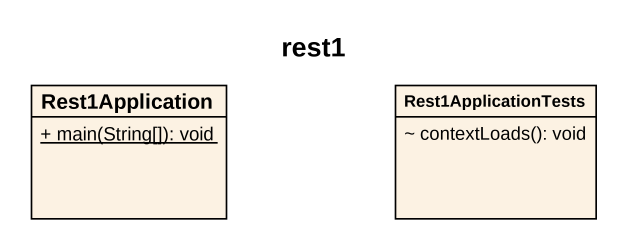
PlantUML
@startuml
title rest1
hide circle
hide empty members
skinparam classAttributeIconSize 0
class Rest1Application {
  {static} + main(String[]): void
}
class Rest1ApplicationTests {
  ~ contextLoads(): void
}
@enduml
